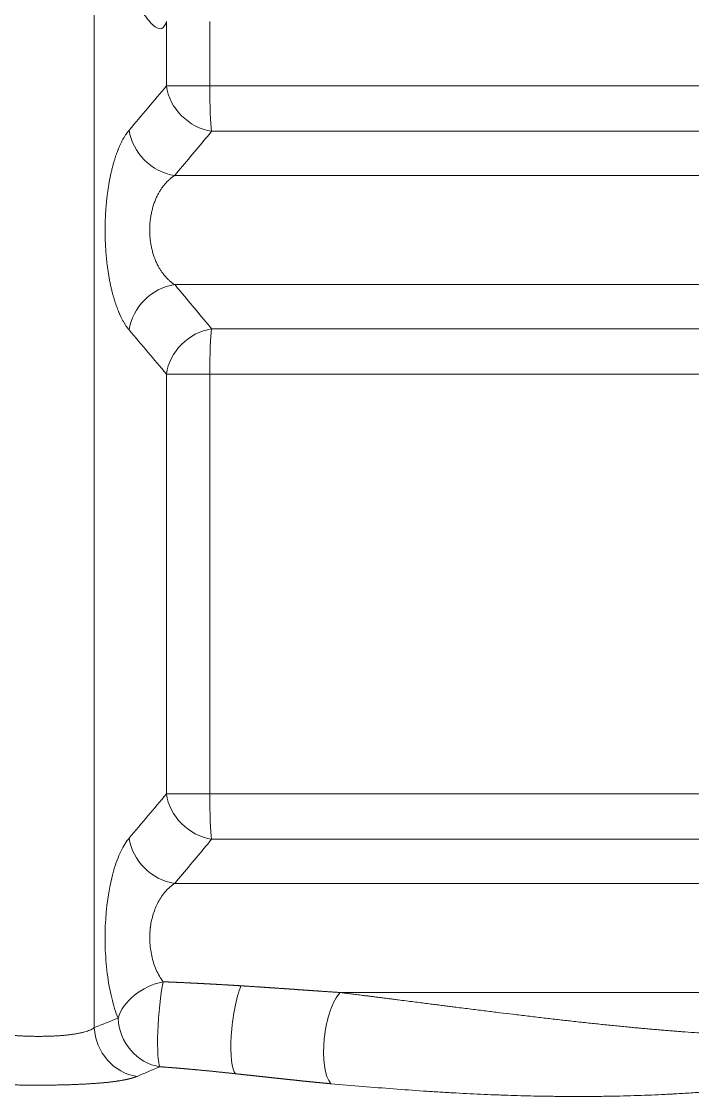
# Model space of a CAD drawing. Header units: millimetres. Extents: x 4664 to 8864, y -38 to 2932.
# Drawn here: x 8059.36 to 8077.05, y 1821.9 to 1850.22 of the extents above; entities that cross this region are included whole.
import ezdxf

# ---------------------------------------------------------------- set-up
doc = ezdxf.new("R2010")
doc.units = ezdxf.units.MM

msp = doc.modelspace()

# ---------------------------------------------------------------- linework, layer by layer
at = {"lineweight": 5}
for p, q in [((8061.282, 1823.71), (8061.282, 1853.103)), ((8063.182, 1850.215), (8063.182, 1848.517)), ((8064.327, 1848.517), (8064.327, 1850.215)), ((8063.182, 1848.517), (8116.763, 1848.517)), ((8064.376, 1847.323), (8116.351, 1847.323)), ((8063.402, 1846.158), (8119.686, 1846.158)), ((8063.402, 1843.285), (8091.931, 1843.285)), ((8085.188, 1842.119), (8064.376, 1842.119)), ((8063.182, 1840.925), (8084.56, 1840.925)), ((8063.182, 1840.925), (8063.182, 1829.869)), ((8064.327, 1829.869), (8064.327, 1840.925)), ((8063.182, 1829.869), (8084.56, 1829.869)), ((8064.376, 1828.674), (8085.188, 1828.674)), ((8063.402, 1827.509), (8091.931, 1827.509)), ((8067.763, 1824.636), (8119.686, 1824.636))]:
    msp.add_line(p, q, dxfattribs=at)
at = {"lineweight": 5, "extrusion": (0, 0, -1)}
for centre, major_axis, ratio, start_param, end_param in [((8064.409, 1848.517), (0.997, -0.843), 0.871092, 0.962939, 2.371211), ((8064.409, 1848.517), (0, 1.306), 0.063029, 3.557424, 4.712389), ((8063.428, 1847.352), (1, -0.84), 0.87029, 0.960013, 2.374005), ((8063.428, 1842.09), (1, 0.84), 0.87029, 3.909181, 5.323172), ((8064.409, 1840.925), (0.997, 0.843), 0.871092, 3.911974, 5.320246), ((8064.409, 1840.925), (0, 1.306), 0.063029, 4.712389, 5.867354), ((8064.409, 1829.869), (-0.997, 0.843), 0.871092, 4.104532, 5.512804), ((8064.409, 1829.869), (0, 1.306), 0.063029, 3.557424, 4.712389), ((8063.428, 1828.704), (-1, 0.84), 0.87029, 4.101606, 5.515597), ((8063.135, 1823.96), (-1.212, -0.485), 0.714518, 0.510791, 1.818857), ((8063.135, 1823.96), (0.095, 1.302), 0.121176, 3.317435, 5.530999), ((8065.202, 1823.766), (0.148, 1.298), 0.217615, 3.320457, 5.62619), ((8067.819, 1823.441), (0.16, 1.296), 0.35862, 3.471847, 5.83836), ((8079.935, 1788.775), (44.076, 0), 0.874817, 4.275413, 4.291011), ((8062.51, 1823.71), (-0.494, 1.209), 0.930648, 3.636054, 5.075781), ((8063.135, 1823.96), (-0.477, 1.216), 0.931354, 3.638724, 5.062539)]:
    msp.add_ellipse(centre, major_axis=major_axis, ratio=ratio, start_param=start_param, end_param=end_param, dxfattribs=at)
at = {"lineweight": 5}
for points, degree, knots in [([(8061.282, 1853.103), (8061.566, 1852.396), (8061.857, 1851.721), (8062.323, 1850.825), (8062.483, 1850.542), (8062.74, 1850.207), (8062.827, 1850.108), (8062.965, 1850.031), (8063.012, 1850.016), (8063.106, 1850.051), (8063.152, 1850.108), (8063.182, 1850.215)], 3, [0, 0, 0, 0, 0.5, 0.5, 0.75, 0.75, 0.875, 0.875, 0.9375, 0.9375, 1, 1, 1, 1]), ([(8062.201, 1847.352), (8062.063, 1847.189), (8061.89, 1846.798), (8061.787, 1846.49), (8061.702, 1846.145), (8061.636, 1845.762), (8061.59, 1845.354), (8061.566, 1844.93), (8061.566, 1844.507), (8061.59, 1844.081), (8061.635, 1843.679), (8061.703, 1843.295), (8061.788, 1842.951), (8061.89, 1842.644), (8062.063, 1842.253), (8062.201, 1842.09)], 2, [0, 0, 0, 0.125, 0.1875, 0.25, 0.3125, 0.375, 0.4375, 0.5, 0.5625, 0.625, 0.6875, 0.75, 0.8125, 0.875, 1, 1, 1]), ([(8063.402, 1846.158), (8063.676, 1846.486), (8063.95, 1846.814), (8064.275, 1847.202), (8064.325, 1847.262), (8064.376, 1847.323)], 3, [0, 0, 0, 0, 0.843933, 0.843933, 1, 1, 1, 1]), ([(8063.402, 1843.285), (8063.377, 1843.3), (8063.353, 1843.317), (8063.305, 1843.352), (8063.282, 1843.371), (8063.238, 1843.411), (8063.195, 1843.452), (8063.135, 1843.519), (8063.079, 1843.59), (8063.028, 1843.664), (8062.998, 1843.715), (8062.976, 1843.754), (8062.965, 1843.774), (8062.953, 1843.797), (8062.947, 1843.808), (8062.944, 1843.814), (8062.943, 1843.817), (8062.942, 1843.818), (8062.942, 1843.819), (8062.942, 1843.82), (8062.941, 1843.82), (8062.941, 1843.82), (8062.941, 1843.82), (8062.941, 1843.82), (8062.941, 1843.82), (8062.925, 1843.853), (8062.894, 1843.922), (8062.854, 1844.03), (8062.819, 1844.141), (8062.791, 1844.254), (8062.77, 1844.37), (8062.754, 1844.487), (8062.748, 1844.565), (8062.745, 1844.624), (8062.744, 1844.653), (8062.743, 1844.688), (8062.743, 1844.705), (8062.743, 1844.713), (8062.743, 1844.717), (8062.743, 1844.719), (8062.743, 1844.72), (8062.743, 1844.8), (8062.747, 1844.878), (8062.759, 1844.995), (8062.77, 1845.073), (8062.791, 1845.188), (8062.819, 1845.301), (8062.853, 1845.412), (8062.88, 1845.483), (8062.902, 1845.536), (8062.913, 1845.562), (8062.927, 1845.592), (8062.934, 1845.607), (8062.937, 1845.614), (8062.939, 1845.618), (8062.94, 1845.62), (8062.941, 1845.62), (8062.941, 1845.621), (8062.941, 1845.621), (8062.941, 1845.621), (8062.941, 1845.621), (8062.941, 1845.621), (8062.941, 1845.621), (8062.954, 1845.648), (8062.982, 1845.701), (8063.028, 1845.778), (8063.079, 1845.852), (8063.134, 1845.923), (8063.194, 1845.99), (8063.237, 1846.031), (8063.282, 1846.071), (8063.305, 1846.089), (8063.353, 1846.125), (8063.377, 1846.142), (8063.402, 1846.158)], 3, [0, 0, 0, 0, 0.03125, 0.03125, 0.0625, 0.0625, 0.09375, 0.125, 0.15625, 0.1875, 0.21875, 0.21875, 0.234375, 0.242187, 0.246094, 0.248047, 0.249023, 0.249512, 0.249756, 0.249878, 0.249939, 0.249969, 0.249985, 0.249985, 0.25, 0.25, 0.28125, 0.3125, 0.34375, 0.375, 0.40625, 0.4375, 0.46875, 0.46875, 0.484375, 0.492187, 0.496094, 0.498047, 0.499023, 0.499023, 0.5, 0.5, 0.5625, 0.5625, 0.59375, 0.625, 0.65625, 0.6875, 0.71875, 0.71875, 0.734375, 0.742187, 0.746094, 0.748047, 0.749023, 0.749512, 0.749756, 0.749878, 0.749939, 0.749969, 0.749985, 0.749985, 0.75, 0.75, 0.78125, 0.8125, 0.84375, 0.875, 0.90625, 0.9375, 0.9375, 0.96875, 0.96875, 1, 1, 1, 1]), ([(8064.376, 1842.119), (8064.102, 1842.446), (8063.828, 1842.774), (8063.504, 1843.163), (8063.453, 1843.224), (8063.402, 1843.285)], 3, [0, 0, 0, 0, 0.843933, 0.843933, 1, 1, 1, 1]), ([(8062.201, 1828.704), (8062.123, 1828.611), (8062.05, 1828.494), (8061.915, 1828.214), (8061.852, 1828.049), (8061.69, 1827.498), (8061.613, 1827.051), (8061.566, 1826.331), (8061.562, 1826.088), (8061.576, 1825.605), (8061.595, 1825.364), (8061.652, 1824.911), (8061.692, 1824.693), (8061.788, 1824.298), (8061.844, 1824.119), (8061.908, 1823.96)], 3, [0, 0, 0, 0, 0.125, 0.125, 0.25, 0.25, 0.5, 0.5, 0.625, 0.625, 0.75, 0.75, 0.875, 0.875, 1, 1, 1, 1]), ([(8063.402, 1827.509), (8063.676, 1827.838), (8063.95, 1828.166), (8064.275, 1828.553), (8064.325, 1828.614), (8064.376, 1828.674)], 3, [0, 0, 0, 0, 0.843933, 0.843933, 1, 1, 1, 1]), ([(8063.096, 1824.919), (8063.06, 1824.967), (8063.027, 1825.017), (8062.966, 1825.123), (8062.938, 1825.178), (8062.888, 1825.294), (8062.866, 1825.353), (8062.826, 1825.476), (8062.81, 1825.538), (8062.782, 1825.665), (8062.771, 1825.73), (8062.754, 1825.86), (8062.748, 1825.925), (8062.743, 1826.055), (8062.743, 1826.12), (8062.747, 1826.217), (8062.75, 1826.249), (8062.754, 1826.296), (8062.756, 1826.32), (8062.76, 1826.347), (8062.761, 1826.361), (8062.762, 1826.368), (8062.763, 1826.371), (8062.763, 1826.373), (8062.763, 1826.374), (8062.763, 1826.374), (8062.763, 1826.375), (8062.763, 1826.375), (8062.763, 1826.375), (8062.763, 1826.375), (8062.771, 1826.43), (8062.781, 1826.486), (8062.806, 1826.597), (8062.82, 1826.652), (8062.855, 1826.761), (8062.875, 1826.815), (8062.919, 1826.921), (8062.943, 1826.972), (8062.996, 1827.073), (8063.026, 1827.121), (8063.088, 1827.213), (8063.122, 1827.258), (8063.194, 1827.34), (8063.233, 1827.379), (8063.314, 1827.449), (8063.357, 1827.481), (8063.402, 1827.509)], 3, [0, 0, 0, 0, 0.0625, 0.0625, 0.125, 0.125, 0.1875, 0.1875, 0.25, 0.25, 0.3125, 0.3125, 0.375, 0.375, 0.4375, 0.4375, 0.46875, 0.46875, 0.484375, 0.492187, 0.496094, 0.498047, 0.499023, 0.499512, 0.499756, 0.499878, 0.499939, 0.499969, 0.499969, 0.5, 0.5, 0.5625, 0.5625, 0.625, 0.625, 0.6875, 0.6875, 0.75, 0.75, 0.8125, 0.8125, 0.875, 0.875, 0.9375, 0.9375, 1, 1, 1, 1]), ([(8065.147, 1824.813), (8065.139, 1824.814), (8065.124, 1824.815), (8065.101, 1824.816), (8065.078, 1824.818), (8065.055, 1824.819), (8065.031, 1824.82), (8065.008, 1824.822), (8064.985, 1824.823), (8064.962, 1824.825), (8064.939, 1824.826), (8064.915, 1824.828), (8064.892, 1824.829), (8064.869, 1824.83), (8064.845, 1824.832), (8064.822, 1824.833), (8064.799, 1824.835), (8064.775, 1824.836), (8064.752, 1824.837), (8064.728, 1824.839), (8064.705, 1824.84), (8064.681, 1824.841), (8064.658, 1824.843), (8064.634, 1824.844), (8064.61, 1824.845), (8064.587, 1824.847), (8064.563, 1824.848), (8064.539, 1824.85), (8064.516, 1824.851), (8064.492, 1824.852), (8064.468, 1824.854), (8064.444, 1824.855), (8064.42, 1824.856), (8064.397, 1824.857), (8064.373, 1824.859), (8064.349, 1824.86), (8064.325, 1824.861), (8064.301, 1824.863), (8064.277, 1824.864), (8064.253, 1824.865), (8064.229, 1824.867), (8064.205, 1824.868), (8064.181, 1824.869), (8064.157, 1824.87), (8064.133, 1824.872), (8064.108, 1824.873), (8064.084, 1824.874), (8064.06, 1824.875), (8064.036, 1824.877), (8064.012, 1824.878), (8063.987, 1824.879), (8063.963, 1824.88), (8063.939, 1824.881), (8063.914, 1824.883), (8063.89, 1824.884), (8063.866, 1824.885), (8063.841, 1824.886), (8063.817, 1824.887), (8063.792, 1824.889), (8063.768, 1824.89), (8063.743, 1824.891), (8063.718, 1824.892), (8063.694, 1824.893), (8063.669, 1824.894), (8063.645, 1824.896), (8063.62, 1824.897), (8063.595, 1824.898), (8063.571, 1824.899), (8063.546, 1824.9), (8063.521, 1824.901), (8063.496, 1824.902), (8063.471, 1824.903), (8063.447, 1824.905), (8063.422, 1824.906), (8063.397, 1824.907), (8063.372, 1824.908), (8063.347, 1824.909), (8063.322, 1824.91), (8063.297, 1824.911), (8063.272, 1824.912), (8063.247, 1824.913), (8063.222, 1824.914), (8063.197, 1824.915), (8063.172, 1824.916), (8063.147, 1824.917), (8063.121, 1824.918), (8063.105, 1824.919), (8063.096, 1824.919)], 3, [0, 0, 0, 0, 0.011294, 0.0226, 0.033916, 0.045244, 0.056583, 0.067933, 0.079294, 0.090667, 0.10205, 0.113445, 0.12485, 0.136267, 0.147695, 0.159135, 0.170585, 0.182047, 0.19352, 0.205003, 0.216499, 0.228005, 0.239522, 0.251051, 0.262591, 0.274142, 0.285704, 0.297278, 0.308862, 0.320458, 0.332065, 0.343683, 0.355313, 0.366953, 0.378605, 0.390268, 0.401942, 0.413628, 0.425325, 0.437033, 0.448752, 0.460482, 0.472224, 0.483977, 0.495741, 0.507516, 0.519302, 0.5311, 0.542909, 0.554729, 0.566561, 0.578404, 0.590258, 0.602123, 0.613999, 0.625887, 0.637786, 0.649696, 0.661618, 0.673551, 0.685495, 0.69745, 0.709417, 0.721394, 0.733384, 0.745384, 0.757396, 0.769419, 0.781453, 0.793498, 0.805555, 0.817623, 0.829703, 0.841793, 0.853895, 0.866008, 0.878133, 0.890269, 0.902416, 0.914574, 0.926744, 0.938925, 0.951117, 0.963321, 0.975536, 0.987762, 1, 1, 1, 1]), ([(8067.763, 1824.636), (8067.756, 1824.636), (8067.742, 1824.637), (8067.72, 1824.639), (8067.698, 1824.64), (8067.676, 1824.642), (8067.654, 1824.643), (8067.632, 1824.645), (8067.61, 1824.646), (8067.589, 1824.648), (8067.567, 1824.649), (8067.545, 1824.651), (8067.523, 1824.652), (8067.501, 1824.654), (8067.479, 1824.655), (8067.457, 1824.657), (8067.435, 1824.658), (8067.414, 1824.66), (8067.392, 1824.661), (8067.37, 1824.663), (8067.348, 1824.664), (8067.326, 1824.666), (8067.304, 1824.667), (8067.282, 1824.669), (8067.26, 1824.67), (8067.238, 1824.672), (8067.216, 1824.673), (8067.194, 1824.675), (8067.173, 1824.676), (8067.151, 1824.678), (8067.129, 1824.679), (8067.107, 1824.681), (8067.085, 1824.682), (8067.063, 1824.684), (8067.041, 1824.685), (8067.019, 1824.687), (8066.997, 1824.688), (8066.975, 1824.69), (8066.953, 1824.691), (8066.931, 1824.693), (8066.909, 1824.695), (8066.887, 1824.696), (8066.865, 1824.698), (8066.843, 1824.699), (8066.822, 1824.701), (8066.8, 1824.702), (8066.778, 1824.704), (8066.756, 1824.705), (8066.734, 1824.707), (8066.712, 1824.708), (8066.69, 1824.71), (8066.668, 1824.711), (8066.646, 1824.713), (8066.624, 1824.714), (8066.602, 1824.716), (8066.58, 1824.718), (8066.558, 1824.719), (8066.536, 1824.721), (8066.514, 1824.722), (8066.492, 1824.724), (8066.47, 1824.725), (8066.448, 1824.727), (8066.426, 1824.728), (8066.404, 1824.73), (8066.382, 1824.731), (8066.36, 1824.733), (8066.338, 1824.734), (8066.316, 1824.736), (8066.294, 1824.737), (8066.272, 1824.739), (8066.25, 1824.74), (8066.228, 1824.742), (8066.206, 1824.743), (8066.184, 1824.745), (8066.162, 1824.746), (8066.14, 1824.748), (8066.118, 1824.749), (8066.096, 1824.751), (8066.074, 1824.752), (8066.052, 1824.754), (8066.03, 1824.755), (8066.008, 1824.757), (8065.986, 1824.758), (8065.963, 1824.76), (8065.941, 1824.761), (8065.919, 1824.763), (8065.897, 1824.764), (8065.875, 1824.766), (8065.853, 1824.767), (8065.831, 1824.769), (8065.809, 1824.77), (8065.787, 1824.772), (8065.765, 1824.773), (8065.743, 1824.775), (8065.721, 1824.776), (8065.699, 1824.778), (8065.677, 1824.779), (8065.655, 1824.781), (8065.633, 1824.782), (8065.611, 1824.784), (8065.589, 1824.785), (8065.567, 1824.786), (8065.544, 1824.788), (8065.522, 1824.789), (8065.5, 1824.791), (8065.478, 1824.792), (8065.456, 1824.794), (8065.434, 1824.795), (8065.412, 1824.796), (8065.39, 1824.798), (8065.368, 1824.799), (8065.346, 1824.801), (8065.324, 1824.802), (8065.302, 1824.804), (8065.279, 1824.805), (8065.257, 1824.806), (8065.235, 1824.808), (8065.213, 1824.809), (8065.191, 1824.811), (8065.169, 1824.812), (8065.154, 1824.813), (8065.147, 1824.813)], 3, [0, 0, 0, 0, 0.008443, 0.016885, 0.025326, 0.033767, 0.042207, 0.050647, 0.059085, 0.067523, 0.075961, 0.084397, 0.092833, 0.101269, 0.109703, 0.118137, 0.12657, 0.135003, 0.143435, 0.151866, 0.160297, 0.168726, 0.177156, 0.185584, 0.194012, 0.202439, 0.210865, 0.219291, 0.227716, 0.236141, 0.244564, 0.252987, 0.26141, 0.269832, 0.278253, 0.286673, 0.295093, 0.303512, 0.31193, 0.320348, 0.328765, 0.337181, 0.345597, 0.354012, 0.362426, 0.37084, 0.379253, 0.387665, 0.396077, 0.404488, 0.412898, 0.421308, 0.429717, 0.438125, 0.446533, 0.45494, 0.463346, 0.471752, 0.480157, 0.488561, 0.496965, 0.505368, 0.51377, 0.522172, 0.530573, 0.538973, 0.547373, 0.555772, 0.56417, 0.572568, 0.580965, 0.589362, 0.597758, 0.606153, 0.614547, 0.622941, 0.631334, 0.639727, 0.648119, 0.65651, 0.664901, 0.673291, 0.68168, 0.690068, 0.698457, 0.706844, 0.715231, 0.723617, 0.732002, 0.740387, 0.748771, 0.757155, 0.765537, 0.77392, 0.782301, 0.790682, 0.799062, 0.807442, 0.815821, 0.8242, 0.832577, 0.840954, 0.849331, 0.857707, 0.866082, 0.874457, 0.882831, 0.891204, 0.899577, 0.907949, 0.91632, 0.924691, 0.933061, 0.941431, 0.9498, 0.958168, 0.966536, 0.974903, 0.983269, 0.991635, 1, 1, 1, 1]), ([(8079.981, 1823.471), (8079.975, 1823.471), (8079.963, 1823.471), (8079.945, 1823.471), (8079.927, 1823.471), (8079.909, 1823.471), (8079.891, 1823.471), (8079.873, 1823.471), (8079.855, 1823.471), (8079.837, 1823.471), (8079.819, 1823.471), (8079.801, 1823.471), (8079.783, 1823.471), (8079.765, 1823.471), (8079.747, 1823.472), (8079.729, 1823.472), (8079.711, 1823.472), (8079.693, 1823.472), (8079.674, 1823.472), (8079.656, 1823.472), (8079.638, 1823.472), (8079.62, 1823.473), (8079.602, 1823.473), (8079.583, 1823.473), (8079.565, 1823.473), (8079.547, 1823.474), (8079.528, 1823.474), (8079.51, 1823.474), (8079.492, 1823.474), (8079.473, 1823.475), (8079.455, 1823.475), (8079.437, 1823.475), (8079.418, 1823.475), (8079.4, 1823.476), (8079.381, 1823.476), (8079.363, 1823.476), (8079.344, 1823.477), (8079.326, 1823.477), (8079.308, 1823.477), (8079.289, 1823.478), (8079.27, 1823.478), (8079.252, 1823.479), (8079.233, 1823.479), (8079.215, 1823.479), (8079.196, 1823.48), (8079.178, 1823.48), (8079.159, 1823.481), (8079.14, 1823.481), (8079.122, 1823.482), (8079.103, 1823.482), (8079.084, 1823.482), (8079.066, 1823.483), (8079.047, 1823.483), (8079.028, 1823.484), (8079.009, 1823.485), (8078.991, 1823.485), (8078.972, 1823.486), (8078.953, 1823.486), (8078.934, 1823.487), (8078.915, 1823.487), (8078.896, 1823.488), (8078.877, 1823.488), (8078.859, 1823.489), (8078.84, 1823.49), (8078.821, 1823.49), (8078.802, 1823.491), (8078.783, 1823.491), (8078.764, 1823.492), (8078.745, 1823.493), (8078.726, 1823.493), (8078.707, 1823.494), (8078.688, 1823.495), (8078.669, 1823.495), (8078.65, 1823.496), (8078.63, 1823.497), (8078.611, 1823.498), (8078.592, 1823.498), (8078.573, 1823.499), (8078.554, 1823.5), (8078.535, 1823.501), (8078.515, 1823.501), (8078.496, 1823.502), (8078.477, 1823.503), (8078.458, 1823.504), (8078.438, 1823.505), (8078.419, 1823.505), (8078.309, 1823.51), (8078.104, 1823.52), (8077.804, 1823.536), (8077.496, 1823.554), (8077.179, 1823.575), (8076.916, 1823.594), (8076.71, 1823.609), (8076.562, 1823.621), (8076.413, 1823.633), (8076.263, 1823.645), (8076.112, 1823.658), (8075.959, 1823.671), (8075.805, 1823.685), (8075.649, 1823.699), (8075.493, 1823.713), (8075.268, 1823.735), (8074.972, 1823.764), (8074.6, 1823.802), (8074.217, 1823.843), (8073.837, 1823.884), (8073.462, 1823.927), (8073.092, 1823.97), (8072.709, 1824.015), (8072.335, 1824.06), (8071.965, 1824.105), (8071.598, 1824.151), (8071.211, 1824.199), (8070.903, 1824.238), (8070.679, 1824.266), (8070.54, 1824.284), (8070.392, 1824.303), (8070.233, 1824.323), (8070.065, 1824.344), (8069.887, 1824.367), (8069.698, 1824.391), (8069.5, 1824.417), (8069.323, 1824.439), (8069.175, 1824.458), (8069.058, 1824.473), (8068.945, 1824.487), (8068.837, 1824.501), (8068.733, 1824.514), (8068.633, 1824.527), (8068.537, 1824.539), (8068.446, 1824.55), (8068.358, 1824.561), (8068.275, 1824.572), (8068.197, 1824.582), (8068.122, 1824.591), (8068.052, 1824.6), (8067.986, 1824.608), (8067.924, 1824.616), (8067.867, 1824.623), (8067.814, 1824.63), (8067.78, 1824.634), (8067.763, 1824.636)], 3, [0, 0, 0, 0, 0.001403, 0.002808, 0.004214, 0.005622, 0.007032, 0.008443, 0.009856, 0.01127, 0.012686, 0.014104, 0.015523, 0.016944, 0.018367, 0.019791, 0.021217, 0.022645, 0.024074, 0.025505, 0.026937, 0.028371, 0.029807, 0.031245, 0.032684, 0.034125, 0.035568, 0.037012, 0.038458, 0.039906, 0.041355, 0.042806, 0.044259, 0.045713, 0.047169, 0.048627, 0.050087, 0.051548, 0.053011, 0.054475, 0.055942, 0.05741, 0.05888, 0.060351, 0.061825, 0.0633, 0.064776, 0.066255, 0.067735, 0.069217, 0.0707, 0.072186, 0.073673, 0.075162, 0.076653, 0.078145, 0.079639, 0.081135, 0.082633, 0.084132, 0.085633, 0.087136, 0.088641, 0.090148, 0.091656, 0.093166, 0.094678, 0.096191, 0.097707, 0.099224, 0.100743, 0.102264, 0.103786, 0.105311, 0.106837, 0.108365, 0.109895, 0.111426, 0.11296, 0.114495, 0.116032, 0.117571, 0.119111, 0.120654, 0.122198, 0.123744, 0.125292, 0.148749, 0.172956, 0.197922, 0.223653, 0.250157, 0.262099, 0.274161, 0.286342, 0.298644, 0.311068, 0.323613, 0.33628, 0.34907, 0.361983, 0.37502, 0.40466, 0.43536, 0.467127, 0.499968, 0.529724, 0.560471, 0.592216, 0.624965, 0.653813, 0.684259, 0.716308, 0.749969, 0.760607, 0.772055, 0.784313, 0.797384, 0.811268, 0.825968, 0.841484, 0.857818, 0.874972, 0.884887, 0.894455, 0.903675, 0.912547, 0.92107, 0.929244, 0.937069, 0.944545, 0.95167, 0.958445, 0.96487, 0.970943, 0.976665, 0.982036, 0.987055, 0.991722, 0.996037, 1, 1, 1, 1]), ([(8061.282, 1823.71), (8061.257, 1823.691), (8061.226, 1823.673), (8061.172, 1823.648), (8061.134, 1823.632), (8061.069, 1823.61), (8060.996, 1823.589), (8060.916, 1823.57), (8060.829, 1823.553), (8060.736, 1823.538), (8060.636, 1823.525), (8060.531, 1823.513), (8060.42, 1823.503), (8060.305, 1823.495), (8060.186, 1823.489), (8060.063, 1823.484), (8059.98, 1823.482), (8059.917, 1823.482), (8059.885, 1823.481), (8059.848, 1823.481), (8059.829, 1823.481), (8059.82, 1823.481), (8059.815, 1823.481), (8059.813, 1823.481), (8059.812, 1823.481), (8059.811, 1823.481), (8059.811, 1823.481), (8059.811, 1823.481), (8059.811, 1823.481), (8059.811, 1823.481), (8059.811, 1823.481), (8059.811, 1823.481), (8059.811, 1823.481), (8059.81, 1823.481), (8059.81, 1823.481), (8059.81, 1823.481), (8059.81, 1823.481), (8059.81, 1823.481), (8059.809, 1823.481), (8059.809, 1823.481), (8059.806, 1823.481), (8059.802, 1823.481), (8059.792, 1823.481), (8059.774, 1823.481), (8059.737, 1823.481), (8059.705, 1823.482), (8059.642, 1823.482), (8059.558, 1823.484), (8059.436, 1823.489), (8059.316, 1823.495), (8059.201, 1823.503), (8059.09, 1823.513), (8058.985, 1823.524), (8058.885, 1823.538), (8058.791, 1823.553), (8058.704, 1823.57), (8058.624, 1823.589), (8058.551, 1823.61), (8058.486, 1823.632), (8058.447, 1823.648), (8058.393, 1823.673), (8058.363, 1823.691), (8058.337, 1823.71)], 3, [0, 0, 0, 0, 0.0625, 0.0625, 0.09375, 0.125, 0.15625, 0.1875, 0.21875, 0.25, 0.28125, 0.3125, 0.34375, 0.375, 0.40625, 0.4375, 0.46875, 0.46875, 0.484375, 0.492188, 0.496094, 0.498047, 0.499023, 0.499512, 0.499756, 0.499878, 0.499939, 0.499969, 0.499985, 0.499992, 0.499992, 0.5, 0.5, 0.500244, 0.500275, 0.500275, 0.500305, 0.500305, 0.500366, 0.500488, 0.500977, 0.501953, 0.503906, 0.507813, 0.515625, 0.53125, 0.53125, 0.5625, 0.59375, 0.625, 0.65625, 0.6875, 0.71875, 0.75, 0.78125, 0.8125, 0.84375, 0.875, 0.90625, 0.9375, 0.9375, 1, 1, 1, 1]), ([(8063.014, 1822.68), (8063.02, 1822.68), (8063.033, 1822.679), (8063.053, 1822.677), (8063.072, 1822.676), (8063.091, 1822.674), (8063.111, 1822.673), (8063.13, 1822.672), (8063.149, 1822.67), (8063.169, 1822.669), (8063.188, 1822.667), (8063.207, 1822.666), (8063.226, 1822.664), (8063.246, 1822.663), (8063.265, 1822.661), (8063.284, 1822.66), (8063.303, 1822.658), (8063.322, 1822.657), (8063.341, 1822.655), (8063.361, 1822.654), (8063.38, 1822.652), (8063.399, 1822.651), (8063.418, 1822.649), (8063.437, 1822.648), (8063.456, 1822.646), (8063.475, 1822.645), (8063.493, 1822.643), (8063.512, 1822.641), (8063.531, 1822.64), (8063.55, 1822.638), (8063.569, 1822.637), (8063.588, 1822.635), (8063.607, 1822.634), (8063.625, 1822.632), (8063.644, 1822.63), (8063.663, 1822.629), (8063.682, 1822.627), (8063.7, 1822.626), (8063.719, 1822.624), (8063.738, 1822.622), (8063.756, 1822.621), (8063.775, 1822.619), (8063.793, 1822.617), (8063.812, 1822.616), (8063.83, 1822.614), (8063.849, 1822.612), (8063.867, 1822.611), (8063.886, 1822.609), (8063.904, 1822.607), (8063.923, 1822.606), (8063.941, 1822.604), (8063.96, 1822.602), (8063.978, 1822.601), (8063.996, 1822.599), (8064.022, 1822.597), (8064.054, 1822.594), (8064.093, 1822.59), (8064.132, 1822.586), (8064.171, 1822.583), (8064.21, 1822.579), (8064.248, 1822.575), (8064.287, 1822.571), (8064.326, 1822.567), (8064.364, 1822.564), (8064.402, 1822.56), (8064.441, 1822.556), (8064.479, 1822.552), (8064.517, 1822.548), (8064.555, 1822.544), (8064.593, 1822.54), (8064.631, 1822.536), (8064.669, 1822.532), (8064.707, 1822.528), (8064.745, 1822.524), (8064.782, 1822.52), (8064.82, 1822.516), (8064.857, 1822.512), (8064.895, 1822.508), (8064.932, 1822.503), (8064.969, 1822.499), (8064.994, 1822.497), (8065.006, 1822.495)], 3, [0, 0, 0, 0, 0.00967, 0.019331, 0.028983, 0.038625, 0.048257, 0.05788, 0.067493, 0.077097, 0.086691, 0.096276, 0.105852, 0.115418, 0.124974, 0.134521, 0.144059, 0.153587, 0.163106, 0.172615, 0.182115, 0.191606, 0.201087, 0.210559, 0.220021, 0.229474, 0.238918, 0.248352, 0.257777, 0.267193, 0.276599, 0.285996, 0.295383, 0.304762, 0.314131, 0.323491, 0.332841, 0.342182, 0.351514, 0.360837, 0.370151, 0.379455, 0.38875, 0.398036, 0.407312, 0.416579, 0.425838, 0.435087, 0.444326, 0.453557, 0.462778, 0.471991, 0.481194, 0.490388, 0.499573, 0.519215, 0.538825, 0.558402, 0.577948, 0.597461, 0.616943, 0.636393, 0.65581, 0.675197, 0.694551, 0.713874, 0.733166, 0.752426, 0.771655, 0.790853, 0.81002, 0.829156, 0.848261, 0.867335, 0.886379, 0.905391, 0.924374, 0.943326, 0.962247, 0.981139, 1, 1, 1, 1]), ([(8057.209, 1822.428), (8057.21, 1822.428), (8057.212, 1822.427), (8057.215, 1822.426), (8057.217, 1822.424), (8057.22, 1822.423), (8057.223, 1822.422), (8057.226, 1822.421), (8057.228, 1822.42), (8057.231, 1822.419), (8057.234, 1822.418), (8057.237, 1822.417), (8057.24, 1822.416), (8057.243, 1822.414), (8057.246, 1822.413), (8057.249, 1822.412), (8057.251, 1822.411), (8057.254, 1822.41), (8057.257, 1822.409), (8057.26, 1822.408), (8057.264, 1822.407), (8057.267, 1822.406), (8057.27, 1822.405), (8057.273, 1822.404), (8057.276, 1822.402), (8057.279, 1822.401), (8057.282, 1822.4), (8057.285, 1822.399), (8057.288, 1822.398), (8057.292, 1822.397), (8057.295, 1822.396), (8057.298, 1822.395), (8057.301, 1822.394), (8057.305, 1822.393), (8057.308, 1822.392), (8057.311, 1822.391), (8057.315, 1822.39), (8057.318, 1822.389), (8057.321, 1822.388), (8057.325, 1822.387), (8057.328, 1822.386), (8057.332, 1822.385), (8057.335, 1822.384), (8057.339, 1822.383), (8057.342, 1822.382), (8057.346, 1822.381), (8057.349, 1822.38), (8057.353, 1822.379), (8057.356, 1822.378), (8057.36, 1822.377), (8057.363, 1822.376), (8057.367, 1822.375), (8057.371, 1822.374), (8057.374, 1822.373), (8057.378, 1822.372), (8057.382, 1822.371), (8057.386, 1822.37), (8057.389, 1822.369), (8057.393, 1822.368), (8057.397, 1822.367), (8057.401, 1822.366), (8057.404, 1822.365), (8057.408, 1822.364), (8057.412, 1822.363), (8057.416, 1822.362), (8057.42, 1822.361), (8057.424, 1822.36), (8057.428, 1822.359), (8057.432, 1822.358), (8057.436, 1822.357), (8057.44, 1822.356), (8057.444, 1822.355), (8057.448, 1822.355), (8057.452, 1822.354), (8057.456, 1822.353), (8057.46, 1822.352), (8057.464, 1822.351), (8057.468, 1822.35), (8057.472, 1822.349), (8057.476, 1822.348), (8057.481, 1822.347), (8057.485, 1822.346), (8057.489, 1822.345), (8057.493, 1822.345), (8057.498, 1822.344), (8057.502, 1822.343), (8057.506, 1822.342), (8057.51, 1822.341), (8057.515, 1822.34), (8057.519, 1822.339), (8057.523, 1822.338), (8057.528, 1822.337), (8057.532, 1822.337), (8057.537, 1822.336), (8057.541, 1822.335), (8057.546, 1822.334), (8057.55, 1822.333), (8057.555, 1822.332), (8057.559, 1822.331), (8057.564, 1822.331), (8057.568, 1822.33), (8057.573, 1822.329), (8057.577, 1822.328), (8057.582, 1822.327), (8057.587, 1822.326), (8057.591, 1822.325), (8057.596, 1822.325), (8057.601, 1822.324), (8057.638, 1822.317), (8057.71, 1822.305), (8057.823, 1822.29), (8057.944, 1822.275), (8058.072, 1822.262), (8058.207, 1822.25), (8058.348, 1822.239), (8058.496, 1822.23), (8058.648, 1822.221), (8058.805, 1822.214), (8058.946, 1822.209), (8059.07, 1822.205), (8059.174, 1822.202), (8059.278, 1822.2), (8059.384, 1822.198), (8059.49, 1822.197), (8059.596, 1822.196), (8059.704, 1822.195), (8059.792, 1822.195), (8059.862, 1822.195), (8059.912, 1822.195), (8059.962, 1822.195), (8060.012, 1822.196), (8060.062, 1822.196), (8060.112, 1822.197), (8060.162, 1822.197), (8060.211, 1822.198), (8060.261, 1822.199), (8060.31, 1822.2), (8060.36, 1822.201), (8060.409, 1822.202), (8060.458, 1822.203), (8060.508, 1822.204), (8060.557, 1822.206), (8060.606, 1822.207), (8060.678, 1822.209), (8060.772, 1822.213), (8060.886, 1822.218), (8060.998, 1822.223), (8061.106, 1822.229), (8061.212, 1822.235), (8061.315, 1822.242), (8061.396, 1822.249), (8061.455, 1822.254), (8061.495, 1822.257), (8061.534, 1822.261), (8061.572, 1822.265), (8061.61, 1822.268), (8061.647, 1822.272), (8061.684, 1822.276), (8061.72, 1822.28), (8061.755, 1822.285), (8061.79, 1822.289), (8061.824, 1822.294), (8061.858, 1822.298), (8061.89, 1822.303), (8061.923, 1822.308), (8061.954, 1822.313), (8061.985, 1822.318), (8062.008, 1822.322), (8062.024, 1822.325), (8062.033, 1822.326), (8062.041, 1822.328), (8062.05, 1822.329), (8062.058, 1822.331), (8062.067, 1822.333), (8062.075, 1822.334), (8062.083, 1822.336), (8062.091, 1822.337), (8062.099, 1822.339), (8062.107, 1822.341), (8062.115, 1822.342), (8062.123, 1822.344), (8062.131, 1822.345), (8062.139, 1822.347), (8062.146, 1822.349), (8062.154, 1822.35), (8062.161, 1822.352), (8062.169, 1822.354), (8062.176, 1822.356), (8062.184, 1822.357), (8062.191, 1822.359), (8062.198, 1822.361), (8062.205, 1822.362), (8062.212, 1822.364), (8062.22, 1822.366), (8062.226, 1822.368), (8062.233, 1822.37), (8062.24, 1822.371), (8062.247, 1822.373), (8062.254, 1822.375), (8062.26, 1822.377), (8062.267, 1822.379), (8062.273, 1822.38), (8062.28, 1822.382), (8062.286, 1822.384), (8062.293, 1822.386), (8062.299, 1822.388), (8062.305, 1822.39), (8062.311, 1822.392), (8062.317, 1822.394), (8062.323, 1822.396), (8062.329, 1822.398), (8062.335, 1822.4), (8062.341, 1822.401), (8062.347, 1822.403), (8062.352, 1822.405), (8062.358, 1822.407), (8062.363, 1822.409), (8062.369, 1822.411), (8062.374, 1822.413), (8062.38, 1822.415), (8062.385, 1822.418), (8062.39, 1822.42), (8062.395, 1822.422), (8062.401, 1822.424), (8062.406, 1822.426), (8062.409, 1822.427), (8062.41, 1822.428)], 3, [0, 0, 0, 0, 0.001188, 0.002374, 0.003561, 0.004746, 0.005931, 0.007116, 0.0083, 0.009483, 0.010666, 0.011848, 0.01303, 0.014211, 0.015391, 0.016571, 0.017751, 0.01893, 0.020108, 0.021286, 0.022464, 0.023641, 0.024817, 0.025994, 0.027169, 0.028345, 0.029519, 0.030694, 0.031868, 0.033041, 0.034214, 0.035387, 0.03656, 0.037732, 0.038903, 0.040075, 0.041246, 0.042416, 0.043587, 0.044757, 0.045927, 0.047096, 0.048265, 0.049434, 0.050603, 0.051771, 0.052939, 0.054107, 0.055274, 0.056442, 0.057609, 0.058776, 0.059943, 0.061109, 0.062276, 0.063442, 0.064608, 0.065774, 0.06694, 0.068105, 0.069271, 0.070436, 0.071601, 0.072767, 0.073932, 0.075097, 0.076261, 0.077426, 0.078591, 0.079756, 0.080921, 0.082085, 0.08325, 0.084415, 0.085579, 0.086744, 0.087909, 0.089073, 0.090238, 0.091403, 0.092568, 0.093733, 0.094898, 0.096063, 0.097228, 0.098393, 0.099558, 0.100724, 0.101889, 0.103055, 0.104221, 0.105387, 0.106553, 0.107719, 0.108886, 0.110053, 0.111219, 0.112387, 0.113554, 0.114721, 0.115889, 0.117057, 0.118225, 0.119394, 0.120563, 0.121732, 0.122901, 0.124071, 0.125241, 0.150482, 0.175511, 0.20042, 0.225306, 0.250265, 0.275471, 0.300471, 0.32537, 0.35027, 0.375276, 0.391019, 0.406675, 0.422272, 0.437834, 0.45339, 0.468966, 0.484588, 0.500283, 0.507584, 0.514876, 0.522162, 0.529445, 0.536727, 0.544011, 0.5513, 0.558597, 0.565904, 0.573225, 0.580561, 0.587917, 0.595294, 0.602695, 0.610124, 0.617582, 0.625071, 0.643141, 0.661082, 0.678932, 0.696727, 0.714507, 0.732309, 0.750171, 0.757518, 0.764853, 0.772179, 0.779498, 0.786812, 0.794124, 0.801437, 0.808752, 0.816072, 0.8234, 0.830737, 0.838088, 0.845452, 0.852834, 0.860236, 0.867659, 0.875107, 0.877259, 0.87941, 0.88156, 0.883709, 0.885857, 0.888004, 0.890151, 0.892297, 0.894443, 0.896588, 0.898732, 0.900876, 0.90302, 0.905163, 0.907306, 0.909449, 0.911592, 0.913735, 0.915877, 0.91802, 0.920162, 0.922305, 0.924448, 0.926591, 0.928735, 0.930879, 0.933023, 0.935168, 0.937313, 0.939459, 0.941605, 0.943752, 0.9459, 0.948049, 0.950199, 0.952349, 0.9545, 0.956653, 0.958806, 0.960961, 0.963117, 0.965274, 0.967432, 0.969592, 0.971753, 0.973916, 0.97608, 0.978245, 0.980413, 0.982582, 0.984752, 0.986925, 0.989099, 0.991275, 0.993453, 0.995633, 0.997816, 1, 1, 1, 1]), ([(8065.006, 1822.495), (8065.012, 1822.495), (8065.025, 1822.493), (8065.043, 1822.491), (8065.062, 1822.489), (8065.08, 1822.487), (8065.099, 1822.486), (8065.117, 1822.484), (8065.135, 1822.482), (8065.154, 1822.48), (8065.172, 1822.478), (8065.19, 1822.476), (8065.209, 1822.474), (8065.227, 1822.472), (8065.245, 1822.47), (8065.264, 1822.468), (8065.282, 1822.466), (8065.3, 1822.464), (8065.318, 1822.462), (8065.336, 1822.46), (8065.355, 1822.458), (8065.373, 1822.457), (8065.391, 1822.455), (8065.409, 1822.453), (8065.427, 1822.451), (8065.445, 1822.449), (8065.463, 1822.447), (8065.481, 1822.445), (8065.499, 1822.443), (8065.517, 1822.441), (8065.535, 1822.439), (8065.553, 1822.437), (8065.571, 1822.435), (8065.589, 1822.433), (8065.607, 1822.431), (8065.625, 1822.429), (8065.643, 1822.427), (8065.66, 1822.426), (8065.678, 1822.424), (8065.696, 1822.422), (8065.714, 1822.42), (8065.732, 1822.418), (8065.749, 1822.416), (8065.767, 1822.414), (8065.785, 1822.412), (8065.803, 1822.41), (8065.82, 1822.408), (8065.838, 1822.406), (8065.856, 1822.404), (8065.873, 1822.402), (8065.891, 1822.401), (8065.909, 1822.399), (8065.926, 1822.397), (8065.944, 1822.395), (8065.961, 1822.393), (8065.979, 1822.391), (8065.996, 1822.389), (8066.014, 1822.387), (8066.031, 1822.385), (8066.049, 1822.383), (8066.066, 1822.382), (8066.084, 1822.38), (8066.101, 1822.378), (8066.118, 1822.376), (8066.136, 1822.374), (8066.153, 1822.372), (8066.17, 1822.37), (8066.188, 1822.368), (8066.205, 1822.366), (8066.222, 1822.365), (8066.24, 1822.363), (8066.257, 1822.361), (8066.274, 1822.359), (8066.291, 1822.357), (8066.308, 1822.355), (8066.326, 1822.353), (8066.343, 1822.352), (8066.36, 1822.35), (8066.377, 1822.348), (8066.394, 1822.346), (8066.411, 1822.344), (8066.428, 1822.342), (8066.445, 1822.341), (8066.462, 1822.339), (8066.479, 1822.337), (8066.496, 1822.335), (8066.513, 1822.333), (8066.53, 1822.332), (8066.547, 1822.33), (8066.564, 1822.328), (8066.581, 1822.326), (8066.598, 1822.324), (8066.615, 1822.323), (8066.632, 1822.321), (8066.649, 1822.319), (8066.666, 1822.317), (8066.682, 1822.316), (8066.699, 1822.314), (8066.716, 1822.312), (8066.733, 1822.31), (8066.749, 1822.309), (8066.766, 1822.307), (8066.783, 1822.305), (8066.8, 1822.303), (8066.816, 1822.302), (8066.833, 1822.3), (8066.85, 1822.298), (8066.866, 1822.296), (8066.883, 1822.295), (8066.899, 1822.293), (8066.916, 1822.291), (8066.932, 1822.29), (8066.949, 1822.288), (8066.966, 1822.286), (8066.982, 1822.285), (8066.999, 1822.283), (8067.015, 1822.281), (8067.031, 1822.28), (8067.048, 1822.278), (8067.064, 1822.276), (8067.081, 1822.275), (8067.097, 1822.273), (8067.114, 1822.272), (8067.13, 1822.27), (8067.146, 1822.268), (8067.163, 1822.267), (8067.179, 1822.265), (8067.195, 1822.264), (8067.211, 1822.262), (8067.228, 1822.261), (8067.244, 1822.259), (8067.26, 1822.257), (8067.276, 1822.256), (8067.293, 1822.254), (8067.309, 1822.253), (8067.325, 1822.251), (8067.341, 1822.25), (8067.357, 1822.248), (8067.373, 1822.247), (8067.389, 1822.245), (8067.405, 1822.244), (8067.421, 1822.242), (8067.438, 1822.241), (8067.454, 1822.239), (8067.47, 1822.238), (8067.486, 1822.237), (8067.502, 1822.235), (8067.512, 1822.234), (8067.518, 1822.234)], 3, [0, 0, 0, 0, 0.007138, 0.014272, 0.021401, 0.028526, 0.035646, 0.042762, 0.049873, 0.05698, 0.064082, 0.07118, 0.078274, 0.085363, 0.092448, 0.099529, 0.106605, 0.113677, 0.120744, 0.127807, 0.134866, 0.141921, 0.148971, 0.156017, 0.163058, 0.170096, 0.177129, 0.184158, 0.191182, 0.198203, 0.205219, 0.212231, 0.219239, 0.226242, 0.233242, 0.240237, 0.247228, 0.254215, 0.261198, 0.268177, 0.275151, 0.282122, 0.289088, 0.296051, 0.303009, 0.309963, 0.316913, 0.323859, 0.330801, 0.33774, 0.344674, 0.351604, 0.35853, 0.365452, 0.37237, 0.379284, 0.386195, 0.393101, 0.400003, 0.406902, 0.413796, 0.420687, 0.427574, 0.434457, 0.441336, 0.448212, 0.455083, 0.461951, 0.468815, 0.475675, 0.482531, 0.489383, 0.496232, 0.503077, 0.509918, 0.516756, 0.52359, 0.53042, 0.537246, 0.544069, 0.550888, 0.557703, 0.564515, 0.571323, 0.578127, 0.584928, 0.591725, 0.598519, 0.605309, 0.612095, 0.618878, 0.625658, 0.632433, 0.639206, 0.645974, 0.65274, 0.659501, 0.66626, 0.673015, 0.679766, 0.686514, 0.693258, 0.699999, 0.706737, 0.713471, 0.720202, 0.72693, 0.733654, 0.740375, 0.747092, 0.753806, 0.760517, 0.767225, 0.773929, 0.78063, 0.787328, 0.794022, 0.800713, 0.807401, 0.814086, 0.820767, 0.827446, 0.834121, 0.840793, 0.847462, 0.854127, 0.86079, 0.867449, 0.874105, 0.880759, 0.887409, 0.894056, 0.9007, 0.907341, 0.913978, 0.920613, 0.927245, 0.933874, 0.9405, 0.947123, 0.953743, 0.96036, 0.966974, 0.973585, 0.980193, 0.986798, 0.9934, 1, 1, 1, 1]), ([(8067.518, 1822.234), (8067.802, 1822.209), (8068.082, 1822.184), (8068.632, 1822.139), (8068.903, 1822.118), (8069.436, 1822.078), (8069.698, 1822.059), (8070.086, 1822.033), (8070.214, 1822.025), (8070.469, 1822.009), (8070.596, 1822.002), (8070.972, 1821.981), (8071.22, 1821.968), (8071.584, 1821.951), (8071.705, 1821.946), (8071.884, 1821.939), (8071.943, 1821.937), (8072.062, 1821.933), (8072.121, 1821.931), (8072.414, 1821.921), (8072.645, 1821.915), (8072.986, 1821.907), (8073.099, 1821.905), (8073.267, 1821.903), (8073.35, 1821.902), (8073.447, 1821.9), (8073.495, 1821.9), (8073.52, 1821.9), (8073.532, 1821.9), (8073.538, 1821.899), (8073.541, 1821.899), (8073.542, 1821.899), (8073.543, 1821.899), (8073.543, 1821.899), (8073.543, 1821.899), (8073.544, 1821.899), (8073.544, 1821.899), (8073.544, 1821.899), (8073.544, 1821.899), (8073.683, 1821.898), (8073.957, 1821.897), (8074.36, 1821.898), (8074.754, 1821.902), (8075.01, 1821.907), (8075.391, 1821.915), (8075.639, 1821.923), (8076.002, 1821.937), (8076.121, 1821.942), (8076.298, 1821.951), (8076.386, 1821.955), (8076.488, 1821.96), (8076.538, 1821.963), (8076.563, 1821.964), (8076.576, 1821.965), (8076.582, 1821.965), (8076.585, 1821.966), (8076.587, 1821.966), (8076.588, 1821.966), (8076.588, 1821.966), (8076.588, 1821.966), (8076.588, 1821.966), (8076.588, 1821.966), (8076.588, 1821.966), (8076.589, 1821.966), (8076.733, 1821.974), (8077.019, 1821.991), (8077.439, 1822.022), (8077.85, 1822.056), (8078.253, 1822.093), (8078.646, 1822.134), (8079.029, 1822.178), (8079.403, 1822.226), (8079.645, 1822.259), (8079.764, 1822.276)], 3, [0, 0, 0, 0, 0.0625, 0.0625, 0.125, 0.125, 0.1875, 0.1875, 0.21875, 0.21875, 0.25, 0.25, 0.3125, 0.3125, 0.34375, 0.34375, 0.359375, 0.359375, 0.375, 0.375, 0.4375, 0.4375, 0.46875, 0.46875, 0.484375, 0.492187, 0.496094, 0.498047, 0.499023, 0.499512, 0.499756, 0.499878, 0.499939, 0.499969, 0.499985, 0.499992, 0.499996, 0.499996, 0.5, 0.5, 0.53125, 0.5625, 0.59375, 0.625, 0.625, 0.6875, 0.6875, 0.71875, 0.71875, 0.734375, 0.742187, 0.746094, 0.748047, 0.749023, 0.749512, 0.749756, 0.749878, 0.749939, 0.749969, 0.749985, 0.749992, 0.749996, 0.749996, 0.75, 0.75, 0.78125, 0.8125, 0.84375, 0.875, 0.90625, 0.9375, 0.96875, 1, 1, 1, 1])]:
    msp.add_open_spline(points, degree=degree, knots=knots, dxfattribs=at)
for points in [[(8063.182, 1848.517), (8062.855, 1848.13), (8062.528, 1847.742), (8062.201, 1847.352)], [(8062.201, 1842.09), (8062.528, 1841.7), (8062.855, 1841.312), (8063.182, 1840.925)], [(8063.182, 1829.869), (8062.855, 1829.481), (8062.528, 1829.093), (8062.201, 1828.704)], [(8062.41, 1822.428), (8062.611, 1822.514), (8062.813, 1822.598), (8063.014, 1822.68)]]:
    msp.add_open_spline(points, degree=3, dxfattribs=at)

doc.saveas('drawing.dxf')
